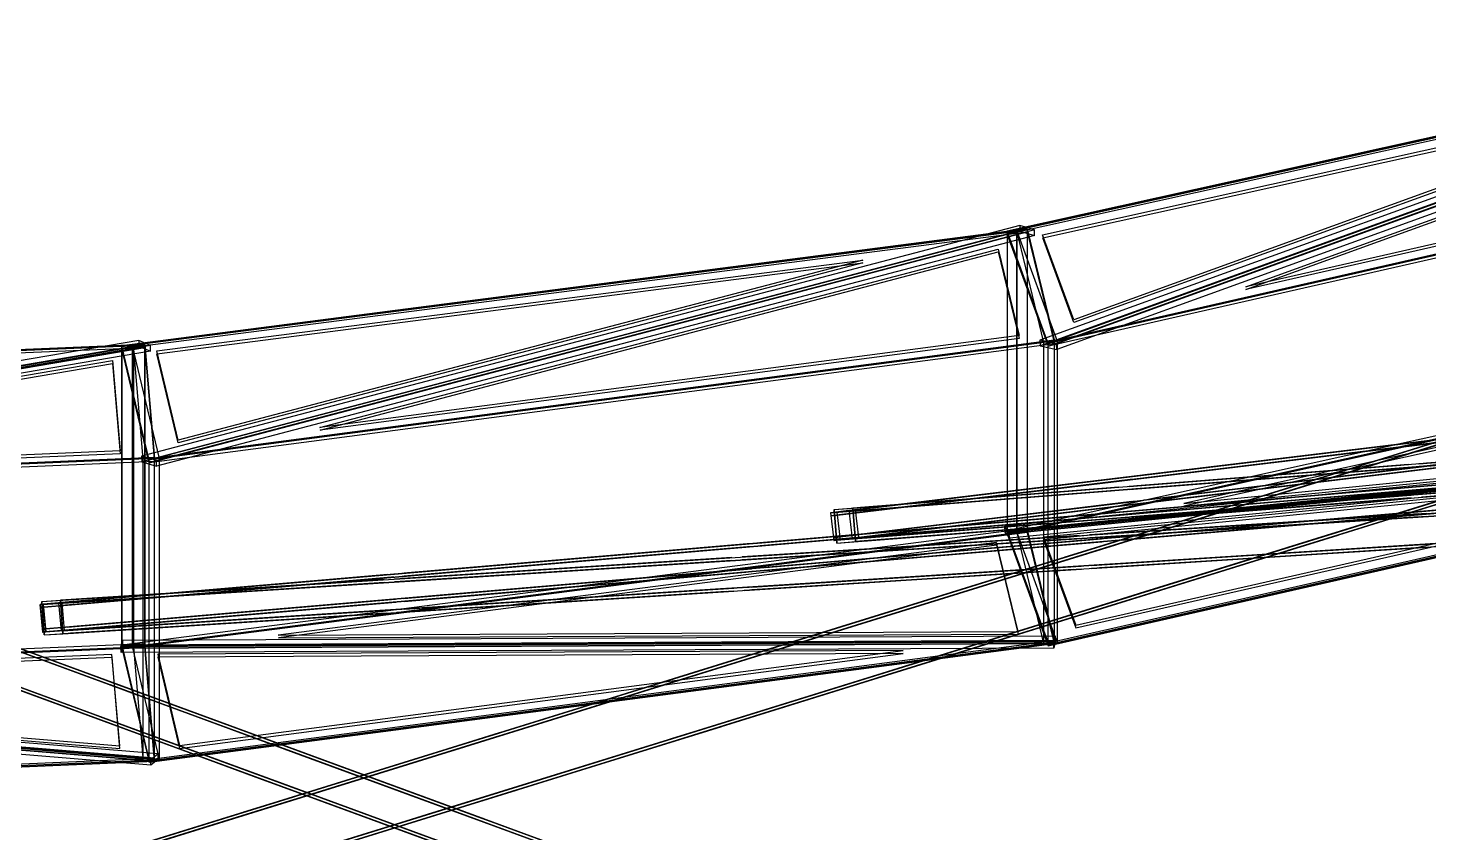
# Model space of a CAD drawing. Header units: millimetres. Extents: x -52000 to 48850, y -48850 to 51750.
# Drawn here: x 4164 to 11668, y 24010 to 28322 of the extents above; entities that cross this region are included whole.
import ezdxf

# ---------------------------------------------------------------- set-up
doc = ezdxf.new("R2010")
doc.units = ezdxf.units.MM
doc.layers.add('D-STR-STRC', color=7, linetype='Continuous', lineweight=25)

msp = doc.modelspace()

# ---------------------------------------------------------------- linework, layer by layer
at = {"layer": 'D-STR-STRC'}
for points in [[(14249.9, 28304.8), (9408, 27233.3)], [(14252.1, 28299.1), (9410.1, 27227.7)], [(14204.6, 28322.4), (9583.7, 26650.2)], [(14205.8, 28291.8), (9584.8, 26619.6)], [(14294.5, 28302.6), (9673.6, 26630.5)], [(14295.7, 28272), (9674.8, 26599.8)], [(27982.7, 28081.9), (8461.9, 25725)], [(27985.1, 28082.2), (8464.3, 25725.3)], [(28016.2, 28086), (8495.5, 25729)], [(28018.6, 28086.3), (8497.9, 25729.3)], [(28000.7, 27933), (8479.9, 25576.1)], [(28003.1, 27933.3), (8482.3, 25576.4)], [(28034.2, 27937.1), (8513.4, 25580.1)], [(28036.6, 27937.4), (8515.8, 25580.4)], [(14468.5, 27739.6), (9626.9, 26638.3)], [(14470.8, 27733.9), (9628.9, 26632.7)], [(9515.7, 27245.7), (4666.3, 26620.5)], [(9517, 27240.1), (4667.5, 26615.1)], [(9476, 27265), (4772.7, 26028.2)], [(9555, 27241.7), (4851.6, 26004.9)], [(9458.2, 27243.7), (9408.1, 27232.6)], [(9515.8, 27244.9), (9459.9, 27237.7)], [(27099.7, 27189.3), (4228.7, 25234.7)], [(27100.9, 27189.4), (4230, 25234.8)], [(27117.1, 27190.8), (4246.1, 25236.1)], [(27118.3, 27190.9), (4247.4, 25236.3)], [(9476.8, 27234.2), (4773.4, 25997.4)], [(9555.7, 27211), (4852.4, 25974.2)], [(8481.8, 25742.4), (27108.4, 27205.1)], [(27112.5, 27039.9), (4241.5, 25085.2)], [(27113.7, 27040), (4242.8, 25085.3)], [(27129.9, 27041.4), (4258.9, 25086.7)], [(27131.1, 27041.5), (4260.1, 25086.8)], [(8495.9, 25563), (27122.4, 27025.7)], [(4758.3, 26648.3), (-44.5, 25829.5)], [(4238.7, 25250.5), (26573.1, 26668.7)], [(9660.5, 26650.5), (4811.1, 26014.3)], [(9661.8, 26645), (4812.4, 26008.9)], [(14249.9, 26684.8), (9408, 25613.3)], [(14252.1, 26679.1), (9410.1, 25607.7)], [(9661.7, 26644.6), (9605.9, 26637.2)], [(9679, 26643.6), (9628.8, 26632.2)], [(4789.5, 26627), (-64.8, 26422.4)], [(4789.9, 26621.7), (-64.4, 26417)], [(4758.5, 26617.4), (-44.3, 25798.7)], [(4820.6, 26621.2), (17.8, 25802.5)], [(4820.8, 26590.4), (18.1, 25771.7)], [(13348.9, 26613.7), (148.9, 22516.3)], [(13362, 26617.8), (162, 22520.4)], [(4722.1, 26627), (4666.3, 26619.8)], [(4789.5, 26626.3), (4730, 26623.8)], [(12956.3, 26491.9), (-243.7, 22394.4)], [(-109.3, 26552), (11042, 22454.6)], [(-95.4, 26546.9), (11055.8, 22449.5)], [(4250.1, 25070.9), (26584.6, 26489)], [(12943.2, 26487.8), (-256.8, 22390.4)], [(167.9, 26450.2), (11319.1, 22352.7)], [(181.7, 26445.1), (11333, 22347.7)], [(-181.7, 26354.9), (10969.6, 22257.5)], [(-167.9, 26349.8), (10983.4, 22252.4)], [(13443.7, 26308.1), (243.7, 22210.7)], [(13456.8, 26312.2), (256.8, 22214.7)], [(95.4, 26253.1), (11246.7, 22155.6)], [(109.3, 26248), (11260.6, 22150.5)], [(13038, 26182.2), (-162, 22084.8)], [(13051.1, 26186.3), (-148.9, 22088.8)], [(14456.9, 26153.3), (9394.2, 25652.7)], [(14458.1, 26122.7), (9395.4, 25622.1)], [(14482.8, 26120.4), (9420.1, 25619.9)], [(14468.5, 26119.6), (9626.9, 25018.3)], [(14470.8, 26113.9), (9628.9, 25012.7)], [(14484, 26089.8), (9421.3, 25589.2)], [(4840.6, 26020.8), (-13.7, 25813.7)], [(4841, 26015.4), (-13.3, 25808.3)], [(4841, 26015), (4781.5, 26012.4)], [(4868.1, 26015.8), (4812.3, 26008.4)], [(8481.8, 25742.4), (8581.5, 25750.2)], [(8596.4, 25741.2), (8497.9, 25729.3)], [(8560.5, 25736.9), (8461.9, 25725)], [(9515.7, 25625.7), (4666.3, 25000.5)], [(9517, 25620.1), (4667.5, 24995.1)], [(8578.5, 25588), (8479.9, 25576.1)], [(8614.4, 25592.3), (8515.8, 25580.4)], [(9458.3, 25624.9), (9408.1, 25613.8)], [(9515.8, 25626.1), (9459.9, 25618.9)], [(8495.9, 25563), (8595.6, 25570.8)], [(4328.2, 25243.2), (4228.7, 25234.7)], [(4238.7, 25250.5), (4338.5, 25256.9)], [(4346.8, 25244.8), (4247.4, 25236.3)], [(4341, 25093.7), (4241.5, 25085.2)], [(4250.1, 25070.9), (4349.9, 25077.2)], [(4359.6, 25095.3), (4260.1, 25086.8)], [(9664.9, 25064.7), (4669.4, 25040.2)], [(4789.5, 25007), (-64.8, 24802.4)], [(4789.9, 25001.7), (-64.4, 24797)], [(9657.6, 25031.5), (4662.1, 25007)], [(9658.3, 25000.7), (4662.8, 24976.2)], [(4722.2, 25008.1), (4666.3, 25000.9)], [(9665.6, 25033.9), (4670.1, 25009.4)], [(4789.5, 25007.5), (4730, 25005)], [(9660.5, 25030.5), (4811.1, 24394.3)], [(9661.8, 25025), (4812.4, 24388.9)], [(9661.8, 25025.7), (9605.9, 25018.4)], [(9679, 25024.8), (9628.9, 25013.4)], [(4860, 24433.9), (-45.9, 24840.9)], [(4821.7, 24403.1), (-84.2, 24810.1)], [(4822, 24372.3), (-83.9, 24779.3)], [(4860.3, 24403.1), (-45.6, 24810.1)], [(4840.6, 24400.8), (-13.7, 24193.7)], [(4841, 24395.4), (-13.3, 24188.3)], [(4841, 24396.1), (4781.5, 24393.6)], [(4868.1, 24396.9), (4812.3, 24389.6)]]:
    msp.add_lwpolyline(points, dxfattribs=at)
for points in [[(14249.9, 28304.8), (9628.9, 26632.7), (9408, 27233.3)], [(14250.5, 28289.5), (9629.6, 26617.4), (9408.7, 27218)], [(14249.9, 28304.8), (14470.8, 27733.9), (9628.9, 26632.7)], [(14250.4, 28289.5), (14471.3, 27718.6), (9629.5, 26617.4)], [(14116, 28177.3), (14279.9, 27753.5), (10686.4, 26936.2)], [(14116.5, 28162), (14280.4, 27738.2), (10687, 26920.9)], [(28018.6, 28086.3), (27982.7, 28081.9), (8461.9, 25725), (8497.9, 25729.3)], [(28020.5, 28070.4), (27984.6, 28066.1), (8463.9, 25709.1), (8499.8, 25713.4)], [(13262.1, 28025.1), (9765.5, 26759.8), (9598.4, 27214.3)], [(13262.7, 28009.8), (9766.1, 26744.5), (9599, 27199)], [(28034.7, 27953.2), (27998.8, 27948.9), (8478, 25591.9), (8513.9, 25596.3)], [(28036.6, 27937.4), (28000.7, 27933), (8479.9, 25576.1), (8515.8, 25580.4)], [(9515.7, 27245.7), (4812.4, 26008.9), (4666.3, 26620.5)], [(9515.7, 27245.7), (9661.8, 26645), (4812.4, 26008.9)], [(9458.2, 27243.7), (9458.3, 25624.9), (9679, 25024.8), (9679, 26643.6)], [(9476.8, 27234.2), (9555.7, 27211), (9555, 27241.7), (9476, 27265)], [(9517, 25620.1), (9517, 27240.1), (9515.7, 27245.7), (9515.7, 25625.7)], [(9515.8, 27244.9), (9515.8, 25626.1), (9661.8, 25025.7), (9661.7, 26644.6)], [(27118.3, 27190.9), (27099.7, 27189.3), (4228.7, 25234.7), (4247.4, 25236.3)], [(27119.7, 27175), (27101.1, 27173.4), (4230.1, 25218.7), (4248.7, 25220.3)], [(9516.1, 27230.3), (4812.8, 25993.5), (4666.7, 26605.1)], [(9516, 27230.3), (9662.1, 26629.6), (4812.7, 25993.5)], [(8483.1, 25726.5), (8483.1, 25726.5), (27109.6, 27189.2), (27109.6, 27189.2)], [(9410.1, 25607.7), (9410.1, 27227.7), (9408, 27233.3), (9408, 25613.3)], [(9408.1, 27232.6), (9408.1, 25613.8), (9628.9, 25013.4), (9628.8, 26632.2)], [(9459.9, 27237.7), (9459.9, 25618.9), (9605.9, 25018.4), (9605.9, 26637.2)], [(9360.6, 27138.3), (9473.5, 26674.3), (5727.8, 26183)], [(9360.9, 27122.9), (9473.8, 26659), (5728.1, 26167.6)], [(27129.7, 27057.4), (27111.1, 27055.8), (4240.2, 25101.1), (4258.8, 25102.7)], [(27131.1, 27041.5), (27112.5, 27039.9), (4241.5, 25085.2), (4260.1, 25086.8)], [(8635.1, 27079.4), (4968.3, 26115.2), (4854.4, 26592.1)], [(8635.5, 27064.1), (4968.7, 26099.8), (4854.8, 26576.7)], [(8494.7, 25578.9), (8494.7, 25578.9), (27121.2, 27041.6), (27121.2, 27041.6)], [(4239.8, 25234.6), (4239.8, 25234.6), (26574.2, 26652.7), (26574.2, 26652.7)], [(4758.5, 26617.4), (4820.8, 26590.4), (4820.6, 26621.2), (4758.3, 26648.3)], [(14470.2, 26129.2), (14249.3, 26700.1), (9407.5, 25628.6)], [(14470.8, 26113.9), (14249.9, 26684.8), (9408, 25613.3)], [(9584.8, 26619.6), (9674.8, 26599.8), (9673.6, 26630.5), (9583.7, 26650.2)], [(9660.5, 26650.5), (9660.5, 25030.5), (9661.8, 25025), (9661.8, 26645)], [(13362, 26617.8), (12943.2, 26487.8), (-256.8, 22390.4), (162, 22520.4)], [(13366.7, 26602.5), (12947.9, 26472.5), (-252.1, 22375.1), (166.7, 22505.1)], [(4789.5, 26627), (-13.3, 25808.3), (-64.8, 26422.4)], [(4789.6, 26611.6), (-13.1, 25792.9), (-64.7, 26407)], [(4789.5, 26627), (4841, 26015.4), (-13.3, 25808.3)], [(4789.6, 26611.6), (4841.2, 26000), (-13.2, 25792.9)], [(4667.5, 24995.1), (4667.5, 26615.1), (4666.3, 26620.5), (4666.3, 25000.5)], [(4666.3, 26619.8), (4666.3, 25000.9), (4812.3, 24389.6), (4812.3, 26008.4)], [(4722.1, 26627), (4722.2, 25008.1), (4868.1, 24396.9), (4868.1, 26015.8)], [(4730, 26623.8), (4730, 25005), (4781.5, 24393.6), (4781.5, 26012.4)], [(4789.9, 25001.7), (4789.9, 26621.7), (4789.5, 26627), (4789.5, 25007)], [(4789.5, 26626.3), (4789.5, 25007.5), (4841, 24396.1), (4841, 26015)], [(9626.9, 26638.3), (9626.9, 25018.3), (9628.9, 25012.7), (9628.9, 26632.7)], [(14273.5, 26163.4), (14102.6, 26605.4), (10354.2, 25775.9)], [(14274.1, 26148.1), (14103.1, 26590.1), (10354.8, 25760.6)], [(-114.8, 26537), (176.2, 26430.1), (11327.5, 22332.6), (11036.5, 22439.6)], [(-109.3, 26552), (181.7, 26445.1), (11333, 22347.7), (11042, 22454.6)], [(4616.6, 26540.8), (4657.4, 26056.5), (813.2, 25892.5)], [(4616.7, 26525.4), (4657.6, 26041.1), (813.3, 25877.1)], [(4249.1, 25086.9), (4249.1, 25086.9), (26583.5, 26505), (26583.5, 26505)], [(-181.7, 26354.9), (109.3, 26248), (11260.6, 22150.5), (10969.6, 22257.5)], [(-176.2, 26369.9), (114.8, 26263), (11266.1, 22165.6), (10975.1, 22272.5)], [(13452.1, 26327.5), (13033.3, 26197.5), (-166.7, 22100), (252.1, 22230)], [(13456.8, 26312.2), (13038, 26182.2), (-162, 22084.8), (256.8, 22214.7)], [(12185.3, 26252.6), (11154.9, 25932.7), (10817.9, 25828.1)], [(12187.2, 26253.1), (11850.2, 26148.5), (10819.8, 25828.7)], [(12190.1, 26237.3), (11159.7, 25917.4), (10822.7, 25812.8)], [(12191.9, 26237.9), (11855, 26133.3), (10824.5, 25813.4)], [(14470.2, 26129.2), (9407.5, 25628.7), (9628.3, 25028)], [(14470.8, 26113.9), (9408, 25613.3), (9628.9, 25012.7)], [(11686.9, 26114.4), (10146.9, 25928.4), (10124.5, 25925.7)], [(11715.5, 26117.8), (11693.1, 26115.1), (10153.1, 25929.2)], [(11688.8, 26098.5), (10148.8, 25912.5), (10126.4, 25909.8)], [(11717.4, 26101.9), (11695, 26099.2), (10155, 25913.3)], [(11613.7, 25988.4), (11613.7, 25988.4), (13069.2, 26102.6)], [(11614.9, 25972.4), (11614.9, 25972.4), (13070.4, 26086.7)], [(11655.5, 25991.6), (13111.1, 26105.9), (13111.1, 26105.9)], [(11656.8, 25975.7), (13112.3, 26090), (13112.3, 26090)], [(4773.4, 25997.4), (4852.4, 25974.2), (4851.6, 26004.9), (4772.7, 26028.2)], [(4811.1, 26014.3), (4811.1, 24394.3), (4812.4, 24388.9), (4812.4, 26008.9)], [(4840.6, 26020.8), (4840.6, 24400.8), (4841, 24395.4), (4841, 26015.4)], [(13579.2, 25988.5), (9602.9, 25595.3), (9776.4, 25123.6)], [(13579.8, 25973.2), (9603.5, 25580), (9777, 25108.2)], [(10061.5, 25866.5), (10061.5, 25866.5), (11517, 25980.8)], [(10062.7, 25850.5), (10062.7, 25850.5), (11518.2, 25964.8)], [(10103.3, 25869.7), (11558.8, 25984), (11558.8, 25984)], [(10104.6, 25853.8), (11560.1, 25968.1), (11560.1, 25968.1)], [(11703, 25981.3), (10163, 25795.4), (10140.6, 25792.7)], [(11704.9, 25965.4), (10164.9, 25779.5), (10142.5, 25776.8)], [(11731.5, 25984.8), (11709.1, 25982.1), (10169.1, 25796.1)], [(11733.5, 25968.9), (11711.1, 25966.2), (10171.1, 25780.3)], [(10060.2, 25918), (8591.6, 25740.6), (8569.2, 25737.9)], [(10062.1, 25902.1), (8593.5, 25724.8), (8571.2, 25722)], [(10088.7, 25921.4), (10066.4, 25918.7), (8597.8, 25741.4)], [(10090.7, 25905.5), (10068.3, 25902.8), (8599.7, 25725.5)], [(11085.3, 25911.1), (10054.9, 25591.3), (9717.9, 25486.7)], [(11087.2, 25911.7), (10750.2, 25807.1), (9719.8, 25487.2)], [(11090.1, 25895.8), (10059.7, 25576), (9722.7, 25471.4)], [(11091.9, 25896.4), (10755, 25791.8), (9724.5, 25472)], [(12275.5, 25962.2), (11245, 25642.4), (10908.1, 25537.8)], [(12277.3, 25962.8), (11940.3, 25858.2), (10909.9, 25538.4)], [(12280.2, 25947), (11249.8, 25627.1), (10912.8, 25522.5)], [(12282.1, 25947.5), (11945.1, 25842.9), (10914.7, 25523.1)], [(11626.5, 25824.9), (11626.5, 25824.9), (13082, 25939.2)], [(11627.8, 25808.9), (11627.8, 25808.9), (13083.3, 25923.2)], [(8581.5, 25750.2), (8581.5, 25750.2), (9964.8, 25858.9)], [(8582.8, 25734.3), (8582.8, 25734.3), (9966, 25842.9)], [(8623.4, 25753.5), (10006.6, 25862.2), (10006.6, 25862.2)], [(8624.7, 25737.6), (10007.9, 25846.2), (10007.9, 25846.2)], [(11808.4, 25882.5), (9990, 25727), (9978.4, 25726.1)], [(11809.7, 25866.5), (9991.3, 25711.1), (9979.7, 25710.1)], [(11839.1, 25885.1), (11827.5, 25884.1), (10009.1, 25728.7)], [(11840.5, 25869.1), (11828.9, 25868.2), (10010.5, 25712.7)], [(10074.3, 25703), (10074.3, 25703), (11529.8, 25817.3)], [(10116.2, 25706.2), (11571.7, 25820.5), (11571.7, 25820.5)], [(8481.8, 25742.4), (8495.9, 25563), (8495.9, 25563), (8481.8, 25742.4)], [(8614.4, 25592.3), (8596.4, 25741.2), (8560.5, 25736.9), (8578.5, 25588)], [(8581.5, 25750.2), (8595.6, 25570.8), (8595.6, 25570.8), (8581.5, 25750.2)], [(10076.2, 25784.9), (8607.7, 25607.6), (8585.3, 25604.9)], [(10078.2, 25769), (8609.6, 25591.7), (8587.2, 25589)], [(10104.8, 25788.4), (10082.4, 25785.7), (8613.9, 25608.4)], [(10106.7, 25772.5), (10084.3, 25769.8), (8615.8, 25592.5)], [(11819.8, 25748.9), (10001.4, 25593.5), (9989.8, 25592.5)], [(11850.6, 25751.6), (11838.9, 25750.6), (10020.5, 25595.2)], [(10075.6, 25687), (10075.6, 25687), (11531.1, 25801.3)], [(10117.4, 25690.3), (11572.9, 25804.6), (11572.9, 25804.6)], [(9902.5, 25719.6), (8084.1, 25564.2), (8072.4, 25563.2)], [(9903.8, 25703.6), (8085.4, 25548.2), (8073.8, 25547.2)], [(9933.2, 25722.2), (9921.6, 25721.2), (8103.2, 25565.8)], [(9934.6, 25706.3), (9923, 25705.3), (8104.6, 25549.9)], [(8515.8, 25580.4), (8497.9, 25729.3), (8461.9, 25725), (8479.9, 25576.1)], [(8482.3, 25576.4), (8464.3, 25725.3), (8461.9, 25725), (8479.9, 25576.1)], [(8515.8, 25580.4), (8497.9, 25729.3), (8495.5, 25729), (8513.4, 25580.1)], [(8594.4, 25586.7), (8594.4, 25586.7), (9977.6, 25695.4)], [(8595.6, 25570.8), (8595.6, 25570.8), (9978.9, 25679.4)], [(8636.2, 25590), (10019.5, 25698.7), (10019.5, 25698.7)], [(8637.5, 25574.1), (10020.7, 25682.7), (10020.7, 25682.7)], [(9849.8, 25606.8), (9849.8, 25606.8), (11614.2, 25718.9)], [(9850.8, 25590.9), (9850.8, 25590.9), (11615.2, 25702.9)], [(9891.7, 25609.5), (11656.1, 25721.5), (11656.1, 25721.5)], [(9892.7, 25593.5), (11657.1, 25705.5), (11657.1, 25705.5)], [(11821.1, 25733), (10002.7, 25577.6), (9991.1, 25576.6)], [(11851.9, 25735.6), (11840.3, 25734.6), (10021.9, 25579.2)], [(9661.4, 25040.4), (9515.3, 25641), (4665.9, 25015.9)], [(9661.8, 25025), (9515.7, 25625.7), (4666.3, 25000.5)], [(7988.6, 25488.6), (7988.6, 25488.6), (9753, 25600.7)], [(8030.5, 25491.3), (9794.9, 25603.3), (9794.9, 25603.3)], [(9944.6, 25588.7), (9933, 25587.7), (8114.6, 25432.3)], [(9420.1, 25619.9), (9394.2, 25652.7), (9395.4, 25622.1), (9421.3, 25589.2)], [(11175.5, 25620.8), (10145, 25300.9), (9808.1, 25196.3)], [(11177.3, 25621.4), (10840.3, 25516.8), (9809.9, 25196.9)], [(11180.2, 25605.5), (10149.8, 25285.6), (9812.8, 25181)], [(11182.1, 25606.1), (10845.1, 25501.5), (9814.7, 25181.6)], [(9468.1, 25089.7), (9352.2, 25566.3), (5504.7, 25070.3)], [(9468.5, 25074.3), (9352.6, 25550.9), (5505, 25054.9)], [(7996.6, 25556.7), (6178.1, 25401.3), (6166.5, 25400.3)], [(7997.9, 25540.7), (6179.5, 25385.3), (6167.9, 25384.3)], [(8027.3, 25559.3), (8015.7, 25558.3), (6197.3, 25402.9)], [(8028.7, 25543.4), (8017.1, 25542.4), (6198.7, 25387)], [(7989.6, 25472.7), (7989.6, 25472.7), (9754, 25584.7)], [(8031.5, 25475.3), (9795.9, 25587.4), (9795.9, 25587.4)], [(9913.9, 25586.1), (8095.5, 25430.6), (8083.9, 25429.6)], [(9915.2, 25570.1), (8096.8, 25414.7), (8085.2, 25413.7)], [(9946, 25572.7), (9934.4, 25571.7), (8116, 25416.3)], [(9985.3, 25569.7), (8954.9, 25249.8), (8617.9, 25145.2)], [(9987.2, 25570.2), (9650.2, 25465.6), (8619.8, 25145.8)], [(9990.1, 25554.4), (8959.7, 25234.5), (8622.7, 25129.9)], [(9991.9, 25555), (9655, 25450.4), (8624.5, 25130.5)], [(9860.2, 25443.2), (9860.2, 25443.2), (11624.6, 25555.2)], [(9861.2, 25427.2), (9861.2, 25427.2), (11625.6, 25539.2)], [(9902.1, 25445.8), (11666.5, 25557.8), (11666.5, 25557.8)], [(9903.1, 25429.8), (11667.5, 25541.9), (11667.5, 25541.9)], [(6127.4, 25370.5), (6127.4, 25370.5), (7891.8, 25482.5)], [(6128.4, 25354.5), (6128.4, 25354.5), (7892.8, 25466.5)], [(6169.3, 25373.1), (7933.7, 25485.2), (7933.7, 25485.2)], [(6170.3, 25357.2), (7934.7, 25469.2), (7934.7, 25469.2)], [(8040.9, 25327.6), (9805.3, 25439.7), (9805.3, 25439.7)], [(6090.6, 25393.8), (4344.3, 25244.5), (4332.7, 25243.5)], [(6092, 25377.8), (4345.7, 25228.6), (4334.1, 25227.6)], [(4338.5, 25256.9), (4338.5, 25256.9), (6030.6, 25364.3)], [(6121.4, 25396.4), (6109.8, 25395.4), (4363.5, 25246.2)], [(6122.8, 25380.5), (6111.2, 25379.5), (4364.8, 25230.2)], [(4380.5, 25259.5), (6072.5, 25367), (6072.5, 25367)], [(8008, 25423.2), (6189.6, 25267.8), (6177.9, 25266.8)], [(8009.3, 25407.2), (6190.9, 25251.8), (6179.3, 25250.8)], [(8038.7, 25425.8), (8027.1, 25424.8), (6208.7, 25269.4)], [(8040.1, 25409.9), (8028.5, 25408.9), (6210.1, 25253.4)], [(7999, 25325), (7999, 25325), (9763.4, 25437)], [(8000, 25309), (8000, 25309), (9764.4, 25421)], [(8041.9, 25311.7), (9806.3, 25423.7), (9806.3, 25423.7)], [(4339.6, 25240.9), (4339.6, 25240.9), (6031.6, 25348.4)], [(4381.5, 25243.6), (6073.5, 25351), (6073.5, 25351)], [(6137.8, 25206.8), (6137.8, 25206.8), (7902.2, 25318.8)], [(6138.8, 25190.8), (6138.8, 25190.8), (7903.2, 25302.9)], [(6179.7, 25209.5), (7944.1, 25321.5), (7944.1, 25321.5)], [(6180.7, 25193.5), (7945.1, 25305.5), (7945.1, 25305.5)], [(4260.1, 25086.8), (4247.4, 25236.3), (4228.7, 25234.7), (4241.5, 25085.2)], [(4242.8, 25085.3), (4230, 25234.8), (4228.7, 25234.7), (4241.5, 25085.2)], [(4238.7, 25250.5), (4250.1, 25070.9), (4250.1, 25070.9), (4238.7, 25250.5)], [(4260.1, 25086.8), (4247.4, 25236.3), (4246.1, 25236.1), (4258.9, 25086.7)], [(4359.6, 25095.3), (4346.8, 25244.8), (4328.2, 25243.2), (4341, 25093.7)], [(4338.5, 25256.9), (4349.9, 25077.2), (4349.9, 25077.2), (4338.5, 25256.9)], [(6102, 25260.3), (4355.7, 25111), (4344.1, 25110)], [(6103.4, 25244.3), (4357.1, 25095.1), (4345.5, 25094.1)], [(6132.8, 25262.9), (6121.2, 25261.9), (4374.9, 25112.7)], [(6134.2, 25247), (6122.6, 25246), (4376.3, 25096.7)], [(8885.3, 25228.2), (7854.9, 24908.4), (7517.9, 24803.7)], [(8887.2, 25228.8), (8550.2, 25124.2), (7519.8, 24804.3)], [(8890.1, 25212.9), (7859.7, 24893.1), (7522.7, 24788.5)], [(8891.9, 25213.5), (8555, 25108.9), (7524.5, 24789)], [(10075.5, 25279.3), (9045, 24959.5), (8708.1, 24854.9)], [(10077.3, 25279.9), (9740.3, 25175.3), (8709.9, 24855.4)], [(10080.2, 25264), (9049.8, 24944.2), (8712.8, 24839.6)], [(10082.1, 25264.6), (9745.1, 25160), (8714.7, 24840.2)], [(3675.9, 25144.1), (4541.9, 24826), (4746.3, 24750.8)], [(3678.6, 25143.2), (3883, 25068), (4748.9, 24749.9)], [(3681.4, 25159.2), (4547.4, 24841), (4751.8, 24765.9)], [(3684.1, 25158.2), (3888.5, 25083.1), (4754.5, 24764.9)], [(4348.9, 25093.2), (4348.9, 25093.2), (6041, 25200.7)], [(4349.9, 25077.2), (4349.9, 25077.2), (6042, 25184.7)], [(4390.8, 25095.9), (6082.9, 25203.3), (6082.9, 25203.3)], [(4391.9, 25079.9), (6083.9, 25187.3), (6083.9, 25187.3)], [(9657.6, 25031.5), (9664.9, 25064.7), (9665.6, 25033.9), (9658.3, 25000.7)], [(4840.9, 24410.8), (4789.4, 25022.5), (-65, 24817.8)], [(4841, 24395.4), (4789.5, 25007), (-64.8, 24802.4)], [(4662.1, 25007), (4669.4, 25040.2), (4670.1, 25009.4), (4662.8, 24976.2)], [(9661.4, 25040.4), (4665.9, 25015.9), (4812, 24404.3)], [(9661.8, 25025), (4666.3, 25000.5), (4812.4, 24388.9)], [(4655.1, 24477.4), (4613.9, 24966.2), (734.5, 24802.6)], [(4655.3, 24462), (4614.1, 24950.8), (734.6, 24787.2)], [(3609, 24962), (4474.9, 24643.9), (4679.4, 24568.8)], [(3611.7, 24961.1), (3816.1, 24885.9), (4682, 24567.8)], [(3614.5, 24977.1), (4480.5, 24658.9), (4684.9, 24583.8)], [(3617.2, 24976.1), (3821.6, 24901), (4687.6, 24582.8)], [(8851.7, 24987.2), (4858.7, 24967.6), (4975.5, 24478.7)], [(8852, 24971.8), (4859.1, 24952.2), (4975.8, 24463.3)], [(8975.5, 24937.9), (7945, 24618), (7608.1, 24513.4)], [(8977.3, 24938.5), (8640.3, 24833.9), (7609.9, 24514)], [(8980.2, 24922.6), (7949.8, 24602.7), (7612.8, 24498.1)], [(8982.1, 24923.2), (8645.1, 24818.6), (7614.7, 24498.7)], [(7785.3, 24886.8), (6754.9, 24566.9), (6417.9, 24462.3)], [(7787.2, 24887.3), (7450.2, 24782.7), (6419.8, 24462.9)], [(7790.1, 24871.5), (6759.7, 24551.6), (6422.7, 24447)], [(7791.9, 24872.1), (7455, 24767.5), (6424.5, 24447.6)], [(4840.9, 24410.8), (-65, 24817.8), (-13.4, 24203.7)], [(4841, 24395.4), (-64.8, 24802.4), (-13.3, 24188.3)], [(4605.2, 24802.7), (5471.1, 24484.5), (5675.5, 24409.4)], [(4607.9, 24801.7), (4812.3, 24726.6), (5678.2, 24408.4)], [(4610.7, 24817.7), (5476.6, 24499.5), (5681.1, 24424.4)], [(4613.4, 24816.7), (4817.8, 24741.6), (5683.7, 24423.4)], [(4538.3, 24620.6), (5404.2, 24302.4), (5608.6, 24227.3)], [(4541, 24619.6), (4745.4, 24544.5), (5611.3, 24226.3)], [(4543.8, 24635.6), (5409.7, 24317.4), (5614.1, 24242.3)], [(4546.5, 24634.6), (4750.9, 24559.5), (5616.8, 24241.3)], [(6685.3, 24545.3), (5654.9, 24225.4), (5317.9, 24120.8)], [(6687.2, 24545.9), (6350.2, 24441.3), (5319.8, 24121.4)], [(7875.5, 24596.4), (6845, 24276.6), (6508.1, 24172)], [(7877.3, 24597), (7540.3, 24492.4), (6509.9, 24172.5)], [(7880.2, 24581.1), (6849.8, 24261.3), (6512.8, 24156.7)], [(7882.1, 24581.7), (7545.1, 24477.1), (6514.7, 24157.3)], [(6690.1, 24530), (5659.7, 24210.2), (5322.7, 24105.6)], [(6691.9, 24530.6), (6355, 24426), (5324.5, 24106.1)], [(5540, 24476.3), (6405.9, 24158.1), (6610.3, 24083)], [(5542.7, 24475.3), (5747.1, 24400.2), (6613, 24082)], [(4821.7, 24403.1), (4860, 24433.9), (4860.3, 24403.1), (4822, 24372.3)], [(5534.5, 24461.2), (6400.4, 24143), (6604.8, 24067.9)], [(5537.1, 24460.2), (5741.5, 24385.1), (6607.5, 24067)], [(6775.5, 24255), (5745, 23935.1), (5408.1, 23830.5)], [(6777.3, 24255.5), (6440.3, 24150.9), (5409.9, 23831.1)], [(6780.2, 24239.7), (5749.8, 23919.8), (5412.8, 23815.2)], [(6782.1, 24240.3), (6445.1, 24135.7), (5414.7, 23815.8)], [(5467.5, 24279.1), (6333.5, 23960.9), (6537.9, 23885.8)], [(5470.2, 24278.1), (5674.6, 24203), (6540.6, 23884.9)], [(5473.1, 24294.2), (6339, 23976), (6543.4, 23900.9)], [(5475.7, 24293.2), (5680.1, 24218.1), (6546.1, 23899.9)], [(5585.3, 24203.9), (4554.9, 23884), (4217.9, 23779.4)], [(5587.2, 24204.4), (5250.2, 24099.8), (4219.8, 23780)], [(5590.1, 24188.6), (4559.7, 23868.7), (4222.7, 23764.1)], [(5591.9, 24189.1), (5255, 24084.5), (4224.5, 23764.7)], [(6463.7, 24119.8), (7329.7, 23801.6), (7534.1, 23726.5)], [(6466.4, 24118.8), (6670.8, 24043.7), (7536.8, 23725.5)], [(6469.2, 24134.8), (7335.2, 23816.6), (7539.6, 23741.5)], [(6471.9, 24133.8), (6676.3, 24058.7), (7542.3, 23740.5)]]:
    msp.add_lwpolyline(points, close=True, dxfattribs=at)

doc.saveas('drawing.dxf')
